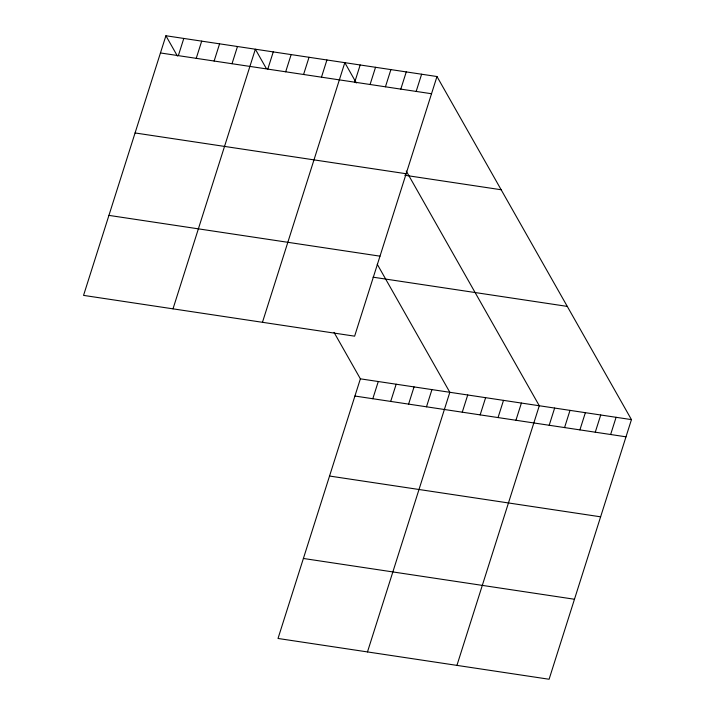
<?xml version="1.0" encoding="UTF-8"?>
<svg xmlns="http://www.w3.org/2000/svg" width="715" height="715" viewBox="0 0 715 715"><rect width="100%" height="100%" fill="white"/><g stroke="black" fill="none" stroke-linecap="round" stroke-linejoin="round"><path stroke-width="1.07" d="M165.907 35.75L83.548 295.384L354.622 336.166L436.981 76.532L165.907 35.75L177.427 56.074M178.339 55.645L183.8 38.44M196.232 58.335L201.693 41.13M214.125 61.025L219.585 43.821M232.018 63.715L237.469 46.52M173.003 308.844L255.362 49.21L266.338 68.56M267.794 69.105L273.255 51.9M285.687 71.795L291.148 54.59M303.58 74.485L309.032 57.28M321.473 77.175L326.925 59.971M262.459 322.295L344.818 62.661L356.338 82.985M354.72 82.18L360.181 64.976M370.084 84.486L375.536 67.29M385.439 86.801L390.899 69.596M400.802 89.116L406.263 71.911M416.166 91.422L421.618 74.217M334.048 332.386L360.378 378.834L278.019 638.468L549.093 679.25L631.452 419.616L436.981 76.532M372.81 398.729L378.271 381.524M390.703 401.419L396.164 384.214M408.596 404.109L414.048 386.913M426.489 406.808L431.94 389.604M367.474 651.928L449.833 392.294L377.261 264.264M462.265 412.189L467.726 394.984M480.158 414.879L485.619 397.674M498.051 417.569L503.503 400.364M515.935 420.259L521.396 403.063M456.93 665.388L539.289 405.754L406.245 171.046M549.192 425.264L554.643 408.059M564.555 427.579L570.007 410.374M579.91 429.885L585.371 412.68M595.273 432.2L600.725 414.995M610.637 434.506L616.089 417.301M160.455 52.955L431.52 93.737M135.072 132.954L406.147 173.736M404.779 175.247L501.152 189.752M108.93 215.385L379.996 256.167M373.033 277.179L567.272 306.395M360.378 378.834L631.452 419.616M354.926 396.038L625.991 436.82M329.544 476.038L600.618 516.82M303.401 558.469L574.467 599.25"/></g></svg>
